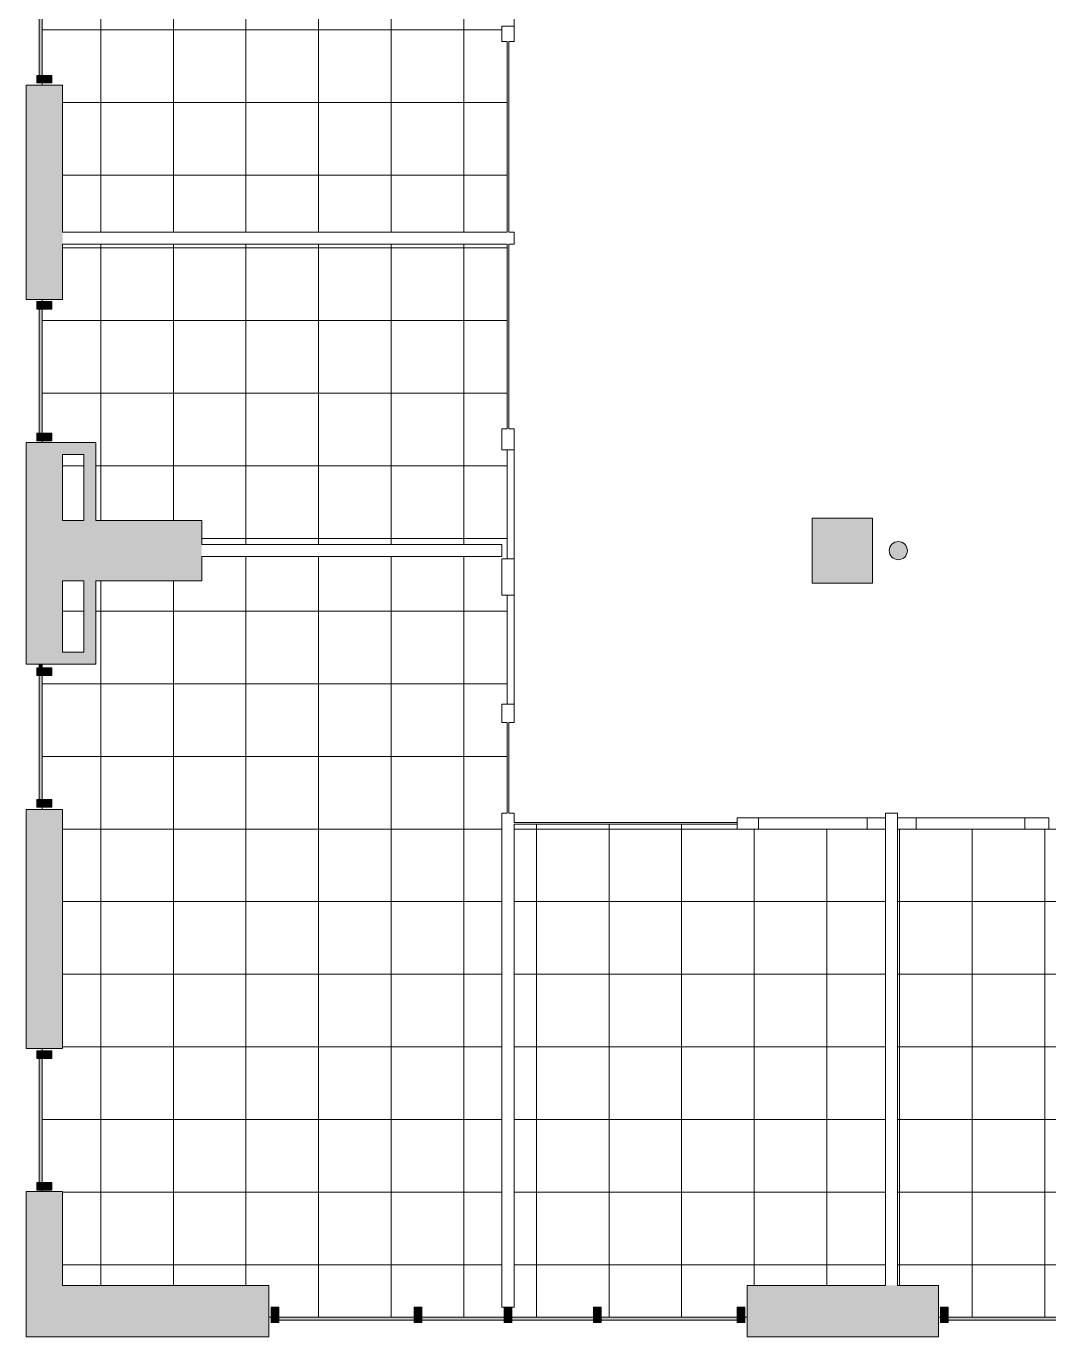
# Model space of a CAD drawing. Header units: inches. Extents: x -674 to 800, y -349 to 915.
# Drawn here: x -405 to -67, y -348.6 to 84.4 of the extents above; entities that cross this region are included whole.
import ezdxf

# ---------------------------------------------------------------- set-up
doc = ezdxf.new("R2010")
doc.units = ezdxf.units.IN
doc.header["$MEASUREMENT"] = 0
for name, color, linetype, lineweight in [('A-CLNG', 13, 'Continuous', 9), ('A-CLNG-PATT', 13, 'Continuous', 9), ('A-COLS', 52, 'Continuous', 9), ('A-GLAZ-CURT', 52, 'Continuous', 13), ('A-GLAZ-CWMG', 51, 'Continuous', 13), ('A-WALL', 113, 'Continuous', 13), ('A-WALL-PATT', 111, 'Continuous', 13), ('I-WALL', 2, 'Continuous', 9)]:
    doc.layers.add(name, color=color, linetype=linetype, lineweight=lineweight)

# ---------------------------------------------------------------- blocks, each defined once
blk = doc.blocks.new('System Panel - Glazed-1565119-Reflected Ceiling Plan')
at = {"layer": 'A-GLAZ-CURT', "lineweight": 9}
blk.add_hatch(color=55, dxfattribs=at).paths.add_polyline_path([(22.75, 1.75), (-22.75, 1.75), (-22.75, 0.75), (22.75, 0.75)], flags=0)
at = {"layer": 'A-GLAZ-CURT', "color": 7, "lineweight": 20}
for p, q in [((-22.75, 0.75), (-22.75, 1.75)), ((-22.75, 1.75), (22.75, 1.75)), ((22.75, 0.75), (-22.75, 0.75)), ((22.75, 1.75), (22.75, 0.75))]:
    blk.add_line(p, q, dxfattribs=at)
blk = doc.blocks.new('Rectangular Mullion - Rectangular Mullion 1-1562989-Reflected Ceiling Plan')
at = {"layer": 'A-GLAZ-CWMG', "lineweight": 9}
blk.add_hatch(color=55, dxfattribs=at).paths.add_polyline_path([(1.25, 2.5), (1.25, -2.5), (-1.25, -2.5), (-1.25, 2.5)], flags=0)
at = {"layer": 'A-GLAZ-CWMG', "color": 7, "lineweight": 20}
for p, q in [((1.25, 2.5), (-1.25, 2.5)), ((-1.25, 2.5), (-1.25, -2.5)), ((1.25, -2.5), (1.25, 2.5)), ((-1.25, -2.5), (1.25, -2.5))]:
    blk.add_line(p, q, dxfattribs=at)
blk = doc.blocks.new('System Panel - Glazed-1567838-Reflected Ceiling Plan')
at = {"layer": 'A-GLAZ-CURT', "lineweight": 9}
blk.add_hatch(color=55, dxfattribs=at).paths.add_polyline_path([(22.375, 1.75), (-22.375, 1.75), (-22.375, 0.75), (22.375, 0.75)], flags=0)
at = {"layer": 'A-GLAZ-CURT', "color": 7, "lineweight": 20}
for p, q in [((-22.375, 0.75), (-22.375, 1.75)), ((-22.375, 1.75), (22.375, 1.75)), ((22.375, 0.75), (-22.375, 0.75)), ((22.375, 1.75), (22.375, 0.75))]:
    blk.add_line(p, q, dxfattribs=at)
blk = doc.blocks.new('System Panel - Glazed-1567839-Reflected Ceiling Plan')
at = {"layer": 'A-GLAZ-CURT', "lineweight": 9}
blk.add_hatch(color=55, dxfattribs=at).paths.add_polyline_path([(13.625, 1.75), (-13.625, 1.75), (-13.625, 0.75), (13.625, 0.75)], flags=0)
at = {"layer": 'A-GLAZ-CURT', "color": 7, "lineweight": 20}
for p, q in [((-13.625, 0.75), (-13.625, 1.75)), ((-13.625, 1.75), (13.625, 1.75)), ((13.625, 0.75), (-13.625, 0.75)), ((13.625, 1.75), (13.625, 0.75))]:
    blk.add_line(p, q, dxfattribs=at)
blk = doc.blocks.new('System Panel - Glazed-1567840-Reflected Ceiling Plan')
at = {"layer": 'A-GLAZ-CURT', "lineweight": 9}
blk.add_hatch(color=55, dxfattribs=at).paths.add_polyline_path([(13.5, 1.75), (-13.5, 1.75), (-13.5, 0.75), (13.5, 0.75)], flags=0)
at = {"layer": 'A-GLAZ-CURT', "color": 7, "lineweight": 20}
for p, q in [((-13.5, 0.75), (-13.5, 1.75)), ((-13.5, 1.75), (13.5, 1.75)), ((13.5, 0.75), (-13.5, 0.75)), ((13.5, 1.75), (13.5, 0.75))]:
    blk.add_line(p, q, dxfattribs=at)
blk = doc.blocks.new('System Panel - Glazed-1567841-Reflected Ceiling Plan')
at = {"layer": 'A-GLAZ-CURT', "lineweight": 9}
blk.add_hatch(color=55, dxfattribs=at).paths.add_polyline_path([(22.5, 1.75), (-22.5, 1.75), (-22.5, 0.75), (22.5, 0.75)], flags=0)
at = {"layer": 'A-GLAZ-CURT', "color": 7, "lineweight": 20}
for p, q in [((-22.5, 0.75), (-22.5, 1.75)), ((-22.5, 1.75), (22.5, 1.75)), ((22.5, 0.75), (-22.5, 0.75)), ((22.5, 1.75), (22.5, 0.75))]:
    blk.add_line(p, q, dxfattribs=at)
blk = doc.blocks.new('Rectangular Mullion - Rectangular Mullion 1-1567834-Reflected Ceiling Plan')
at = {"layer": 'A-GLAZ-CWMG', "lineweight": 9}
blk.add_hatch(color=55, dxfattribs=at).paths.add_polyline_path([(-1.25, -2.5), (-1.25, 2.5), (1.25, 2.5), (1.25, -2.5)], flags=0)
at = {"layer": 'A-GLAZ-CWMG', "color": 7, "lineweight": 20}
for p, q in [((1.25, 2.5), (-1.25, 2.5)), ((-1.25, 2.5), (-1.25, -2.5)), ((1.25, -2.5), (1.25, 2.5)), ((-1.25, -2.5), (1.25, -2.5))]:
    blk.add_line(p, q, dxfattribs=at)
blk = doc.blocks.new('System Panel - Glazed-1568346-Reflected Ceiling Plan')
at = {"layer": 'A-GLAZ-CURT', "lineweight": 9}
blk.add_hatch(color=55, dxfattribs=at).paths.add_polyline_path([(20.5, -0.75), (-20.5, -0.75), (-20.5, -1.75), (20.5, -1.75)], flags=0)
at = {"layer": 'A-GLAZ-CURT', "color": 7, "lineweight": 20}
for p, q in [((-20.5, -1.75), (-20.5, -0.75)), ((-20.5, -0.75), (20.5, -0.75)), ((20.5, -1.75), (-20.5, -1.75)), ((20.5, -0.75), (20.5, -1.75))]:
    blk.add_line(p, q, dxfattribs=at)
blk = doc.blocks.new('Rectangular Mullion - Rectangular Mullion 1-1568341-Reflected Ceiling Plan')
at = {"layer": 'A-GLAZ-CWMG', "lineweight": 9}
blk.add_hatch(color=55, dxfattribs=at).paths.add_polyline_path([(1.25, 2.5), (1.25, -2.5), (-1.25, -2.5), (-1.25, 2.5)], flags=0)
at = {"layer": 'A-GLAZ-CWMG', "color": 7, "lineweight": 20}
for p, q in [((1.25, 2.5), (-1.25, 2.5)), ((-1.25, 2.5), (-1.25, -2.5)), ((1.25, -2.5), (1.25, 2.5)), ((-1.25, -2.5), (1.25, -2.5))]:
    blk.add_line(p, q, dxfattribs=at)
blk = doc.blocks.new('System Panel - Glazed-1622863-Reflected Ceiling Plan')
at = {"layer": 'A-GLAZ-CURT', "lineweight": 9}
blk.add_hatch(color=55, dxfattribs=at).paths.add_polyline_path([(0.625, -0.75), (-0.625, -0.75), (-0.625, -1.75), (0.625, -1.75)], flags=0)
at = {"layer": 'A-GLAZ-CURT', "color": 7, "lineweight": 20}
for p, q in [((-0.625, -1.75), (-0.625, -0.75)), ((-0.625, -0.75), (0.625, -0.75)), ((0.625, -1.75), (-0.625, -1.75)), ((0.625, -0.75), (0.625, -1.75))]:
    blk.add_line(p, q, dxfattribs=at)
blk = doc.blocks.new('System Panel - Glazed-1568976-Reflected Ceiling Plan')
at = {"layer": 'A-GLAZ-CURT', "lineweight": 9}
blk.add_hatch(color=55, dxfattribs=at).paths.add_polyline_path([(21.5, -0.75), (-21.5, -0.75), (-21.5, -1.75), (21.5, -1.75)], flags=0)
at = {"layer": 'A-GLAZ-CURT', "color": 7, "lineweight": 20}
for p, q in [((-21.5, -1.75), (-21.5, -0.75)), ((-21.5, -0.75), (21.5, -0.75)), ((21.5, -1.75), (-21.5, -1.75)), ((21.5, -0.75), (21.5, -1.75))]:
    blk.add_line(p, q, dxfattribs=at)
blk = doc.blocks.new('Round Column - 06_ Diameter-1701335-Reflected Ceiling Plan')
at = {"layer": 'A-COLS'}
blk.add_hatch(color=55, dxfattribs=at).paths.add_polyline_path([(0, -3), (1.15, -2.77), (2.12, -2.12), (2.77, -1.15), (3, 0), (2.77, 1.15), (2.12, 2.12), (1.15, 2.77), (0, 3), (-1.15, 2.77), (-2.12, 2.12), (-2.77, 1.15), (-3, 0), (-2.77, -1.15), (-2.12, -2.12), (-1.15, -2.77), (-0.51, -2.9)], flags=0)
at = {"layer": 'A-COLS', "color": 7, "lineweight": 20}
for start, end in [(90, 180), (180, 0), (0, 90)]:
    blk.add_arc((0, 0), 3, start, end, dxfattribs=at)

msp = doc.modelspace()

# ---------------------------------------------------------------- hatches: boundary and pattern name
at = {"layer": 'A-CLNG-PATT', "lineweight": 13}
h = msp.add_hatch(dxfattribs=at)
h.set_pattern_fill('FP_4', color=256, style=0, pattern_type=2)
h.set_pattern_definition([(0, (195.664, -108.845), (0, -24), []), (270, (195.664, -108.845), (-24, -1e-15), [])])
h.paths.add_polyline_path([(613.79, -342.1), (614.54, -342.1), (614.54, -338.85), (617.04, -338.85), (617.04, -342.1), (643.54, -342.1), (643.54, -338.85), (646.04, -338.85), (646.04, -342.1), (673.54, -342.1), (673.54, -338.85), (676.04, -338.85), (676.04, -342.1), (721.04, -342.1), (721.04, -338.85), (723.54, -338.85), (723.54, -342.1), (724.04, -342.1), (724.04, -331.6), (781.6, -331.6), (781.6, -304.1), (791.04, -304.1), (791.03, -303.35), (787.79, -303.35), (787.79, -300.85), (791.04, -300.85), (791.04, -272.35), (787.79, -272.35), (787.79, -269.85), (791.04, -269.85), (791.04, -239.1), (787.79, -239.1), (787.79, -236.6), (791.04, -236.6), (791.04, -186.1), (787.79, -186.1), (787.79, -183.6), (791.04, -183.6), (791.04, -152.16), (787.79, -152.16), (787.79, -149.66), (791.04, -149.66), (791.04, -120.22), (787.79, -120.22), (787.79, -117.72), (791.04, -117.72), (791.04, -116.97), (782.54, -116.97), (782.54, -98.53), (741.54, -98.53), (741.54, -91.35), (616.54, -91.35), (616.54, -135.47), (614.91, -135.47), (614.91, -178.1), (617.54, -178.1), (617.54, -338.35), (613.79, -338.35), (613.79, -179.22), (495.91, -179.22), (495.91, -180.85), (453.29, -180.85), (453.29, -339.1), (452.79, -339.1), (452.79, -342.1), (496.54, -342.1), (496.54, -338.85), (499.04, -338.85), (499.04, -342.1), (499.29, -342.1), (499.29, -331.6), (565.79, -331.6), (565.79, -342.1), (566.54, -342.1), (566.54, -338.85), (569.04, -338.85), (569.04, -342.1)], flags=0)
h.paths.add_polyline_path([(120.29, -342.1), (121.04, -342.1), (121.04, -338.85), (123.54, -338.85), (123.54, -342.1), (168.04, -342.1), (168.04, -338.85), (166.79, -338.85), (166.79, -180.85), (121.54, -180.85), (121.54, -179.22), (7.29, -179.22), (7.29, -338.85), (6.29, -338.85), (6.29, -342.1), (52.04, -342.1), (52.04, -338.85), (54.54, -338.85), (54.54, -342.1), (55.29, -342.1), (55.29, -331.6), (120.29, -331.6)], flags=0)
h.paths.add_polyline_path([(200.54, -342.1), (227.04, -342.1), (227.04, -338.85), (229.54, -338.85), (229.54, -342.1), (274.64, -342.1), (274.64, -338.85), (277.14, -338.85), (277.14, -342.1), (277.89, -342.1), (277.89, -331.6), (305.04, -331.6), (305.04, -180.85), (302.54, -180.85), (302.54, -179.22), (215.54, -179.22), (215.54, -180.85), (170.54, -180.85), (170.54, -342.1), (198.04, -342.1), (198.04, -338.85), (200.54, -338.85)], flags=0)
h.paths.add_polyline_path([(3.79, -342.1), (3.79, -338.85), (3.54, -338.85), (3.54, -179.22), (-66.96, -179.22), (-66.96, -180.85), (-116.96, -180.85), (-116.96, -331.6), (-103.46, -331.6), (-103.46, -342.1), (-102.71, -342.1), (-102.71, -338.85), (-100.21, -338.85), (-100.21, -342.1), (-54.71, -342.1), (-54.71, -338.85), (-52.21, -338.85), (-52.21, -342.1), (-25.21, -342.1), (-25.21, -338.85), (-22.71, -338.85), (-22.71, -342.1), (3.54, -342.1)], flags=0)
h.paths.add_polyline_path([(-324.71, -342.1), (-323.96, -342.1), (-323.96, -338.85), (-321.46, -338.85), (-321.46, -342.1), (-276.71, -342.1), (-276.71, -338.85), (-274.21, -338.85), (-274.21, -342.1), (-246.96, -342.1), (-246.96, -338.85), (-247.71, -338.85), (-247.71, -175.6), (-245.96, -175.6), (-245.96, -145.6), (-247.71, -145.6), (-247.71, -139.6), (-245.96, -139.6), (-245.96, -103.6), (-247.71, -103.6), (-247.71, -91.6), (-245.96, -91.6), (-245.96, -55.6), (-247.71, -55.6), (-247.71, -48.6), (-245.96, -48.6), (-245.96, 12.4), (-392.96, 12.4), (-392.96, -5.85), (-399.71, -5.85), (-399.71, -6.6), (-396.46, -6.6), (-396.46, -9.1), (-399.71, -9.1), (-399.71, -50.1), (-396.46, -50.1), (-396.46, -52.6), (-399.71, -52.6), (-399.71, -53.1), (-381.96, -53.1), (-381.96, -78.85), (-346.96, -78.85), (-346.96, -86.85), (-247.71, -86.85), (-247.71, -90.85), (-346.96, -90.85), (-346.96, -98.85), (-381.96, -98.85), (-381.96, -126.35), (-399.71, -126.35), (-399.71, -127.6), (-396.46, -127.6), (-396.46, -130.1), (-399.71, -130.1), (-399.71, -171.1), (-396.46, -171.1), (-396.46, -173.6), (-399.71, -173.6), (-399.71, -174.35), (-392.96, -174.35), (-392.96, -253.35), (-399.71, -253.35), (-399.71, -254.1), (-396.46, -254.1), (-396.46, -256.6), (-399.71, -256.6), (-399.71, -297.6), (-396.46, -297.6), (-396.46, -300.1), (-399.71, -300.1), (-399.71, -300.6), (-392.96, -300.6), (-392.96, -331.6), (-324.71, -331.6)], flags=0)
h.paths.add_polyline_path([(-217.46, -342.1), (-217.46, -338.85), (-214.96, -338.85), (-214.96, -342.1), (-169.96, -342.1), (-169.96, -338.85), (-167.46, -338.85), (-167.46, -342.1), (-166.71, -342.1), (-166.71, -331.6), (-120.96, -331.6), (-120.96, -180.85), (-169.96, -180.85), (-169.96, -179.22), (-243.71, -179.22), (-243.71, -338.85), (-244.46, -338.85), (-244.46, -342.1), (-243.71, -342.1)], flags=0)
h.paths.add_polyline_path([(449.54, -342.1), (450.29, -342.1), (450.29, -339.1), (449.54, -339.1), (449.54, -180.85), (404.91, -180.85), (404.91, -179.22), (309.04, -179.22), (309.04, -180.85), (308.79, -180.85), (308.79, -331.6), (343.54, -331.6), (343.54, -342.1), (344.29, -342.1), (344.29, -338.85), (346.79, -338.85), (346.79, -342.1), (389.29, -342.1), (389.29, -338.85), (391.79, -338.85), (391.79, -342.1), (420.04, -342.1), (420.04, -338.85), (422.54, -338.85), (422.54, -342.1)], flags=0)
h.paths.add_polyline_path([(-392.96, -122.35), (-385.96, -122.35), (-385.96, -98.85), (-392.96, -98.85), (-392.96, -115.35)], flags=0)
h.paths.add_polyline_path([(741.54, -87.6), (741.54, -78.53), (782.54, -78.53), (782.54, -62.1), (791.04, -62.1), (791.04, -61.35), (787.79, -61.35), (787.79, -58.85), (791.04, -58.85), (791.04, -30.35), (787.79, -30.35), (787.79, -27.85), (791.04, -27.85), (791.04, 3.65), (787.79, 3.65), (787.79, 6.15), (791.04, 6.15), (791.04, 29.4), (787.79, 29.4), (787.79, 31.9), (791.04, 31.9), (791.04, 55.65), (614.91, 55.65), (614.91, -87.6), (724.04, -87.6)], flags=0)
h.paths.add_polyline_path([(-392.96, -78.85), (-385.96, -78.85), (-385.96, -57.1), (-392.96, -57.1), (-392.96, -64.1)], flags=0)
h.paths.add_polyline_path([(-392.96, 16.4), (-245.96, 16.4), (-245.96, 79.4), (-247.71, 79.4), (-247.71, 84.4), (-245.96, 84.4), (-245.96, 120.4), (-247.71, 120.4), (-247.71, 124.4), (-343.84, 124.4), (-343.84, 122.28), (-392.96, 122.28), (-392.96, 114.4), (-399.71, 114.4), (-399.71, 113.65), (-396.46, 113.65), (-396.46, 111.15), (-399.71, 111.15), (-399.71, 68.15), (-396.46, 68.15), (-396.46, 65.65), (-399.71, 65.65), (-399.71, 64.9), (-392.96, 64.9)], flags=0)
at = {"layer": 'A-WALL-PATT'}
for points in [[(-399.71, -5.85), (-392.96, -5.85), (-392.96, 64.9), (-404.96, 64.9), (-404.96, -5.85)], [(-399.71, -126.35), (-392.96, -126.35), (-392.96, -53.1), (-404.96, -53.1), (-404.96, -126.35)], [(-385.96, -57.1), (-385.96, -53.1), (-392.96, -53.1), (-392.96, -57.1)], [(-385.96, -98.85), (-346.96, -98.85), (-346.96, -78.85), (-392.96, -78.85), (-392.96, -98.85)], [(-145.21, -99.6), (-125.21, -99.6), (-125.21, -78.1), (-145.21, -78.1), (-145.21, -79.86)], [(-381.96, -126.35), (-381.96, -122.35), (-392.96, -122.35), (-392.96, -126.35), (-385.96, -126.35)], [(-404.96, -253.35), (-392.96, -253.35), (-392.96, -174.35), (-404.96, -174.35), (-404.96, -179.22)], [(-392.96, -348.6), (-392.96, -300.6), (-404.96, -300.6), (-404.96, -348.6), (-399.71, -348.6)], [(-333.5, -348.6), (-324.71, -348.6), (-324.71, -331.6), (-392.96, -331.6), (-392.96, -348.6), (-362.64, -348.6)], [(-103.46, -348.6), (-103.46, -331.6), (-166.71, -331.6), (-166.71, -348.6), (-150.92, -348.6)]]:
    msp.add_hatch(color=8, dxfattribs=at).paths.add_polyline_path(points, flags=0)
h = msp.add_hatch(color=8, dxfattribs=at)
h.paths.add_polyline_path([(-381.96, -122.35), (-381.96, -98.85), (-385.96, -98.85), (-385.96, -122.35)], flags=0)
h.paths.add_polyline_path([(-385.96, -78.85), (-381.96, -78.85), (-381.96, -53.1), (-385.96, -53.1), (-385.96, -59.43)], flags=0)

# ---------------------------------------------------------------- linework, layer by layer
at = {"layer": 'A-CLNG', "lineweight": 13}
for p, q in [((-399.71, 64.9), (-399.71, 65.65)), ((-399.71, -6.6), (-399.71, -5.85)), ((-399.71, -53.1), (-399.71, -52.6)), ((-245.96, -55.6), (-245.96, -91.6)), ((-245.96, -103.6), (-245.96, -139.6)), ((-399.71, -174.35), (-399.71, -173.6)), ((-399.71, -254.1), (-399.71, -253.35)), ((-399.71, -300.6), (-399.71, -300.1)), ((-323.96, -342.1), (-324.71, -342.1)), ((-166.71, -342.1), (-167.46, -342.1)), ((-102.71, -342.1), (-103.46, -342.1))]:
    msp.add_line(p, q, dxfattribs=at)
at = {"layer": 'A-WALL'}
for p, q in [((-243.71, 84.4), (-243.71, 120.4)), ((-243.71, -91.6), (-243.71, -55.6)), ((-243.71, -139.6), (-243.71, -103.6)), ((-126.96, -177.1), (-162.96, -177.1)), ((-74.84, -177.1), (-110.84, -177.1)), ((-162.96, -180.85), (-126.96, -180.85)), ((-110.84, -180.85), (-74.84, -180.85))]:
    msp.add_line(p, q, dxfattribs=at)
at = {"layer": 'A-WALL', "color": 7, "lineweight": 20}
for p, q in [((-247.71, 79.4), (-247.71, 84.4)), ((-247.71, 84.4), (-243.71, 84.4)), ((-243.71, 84.4), (-243.71, 79.4)), ((-245.96, 79.4), (-247.71, 79.4)), ((-243.71, 79.4), (-245.46, 79.4)), ((-404.96, -5.85), (-404.96, 64.9)), ((-404.96, 64.9), (-392.96, 64.9)), ((-392.96, 64.9), (-392.96, 16.4)), ((-392.96, 16.4), (-245.96, 16.4)), ((-245.46, 16.4), (-243.71, 16.4)), ((-243.71, 16.4), (-243.71, 12.4)), ((-392.96, 12.4), (-392.96, -5.85)), ((-245.96, 12.4), (-392.96, 12.4)), ((-243.71, 12.4), (-245.46, 12.4)), ((-392.96, -5.85), (-404.96, -5.85)), ((-247.71, -55.6), (-247.71, -48.6)), ((-247.71, -48.6), (-245.96, -48.6)), ((-245.46, -48.6), (-243.71, -48.6)), ((-243.71, -48.6), (-243.71, -55.6)), ((-404.96, -126.35), (-404.96, -53.1)), ((-404.96, -53.1), (-381.96, -53.1)), ((-381.96, -53.1), (-381.96, -78.85)), ((-243.71, -55.6), (-247.71, -55.6)), ((-392.96, -57.1), (-392.96, -78.85)), ((-385.96, -57.1), (-392.96, -57.1)), ((-385.96, -78.85), (-385.96, -57.1)), ((-392.96, -78.85), (-385.96, -78.85)), ((-381.96, -78.85), (-346.96, -78.85)), ((-346.96, -78.85), (-346.96, -86.85)), ((-145.21, -99.6), (-145.21, -78.1)), ((-145.21, -78.1), (-125.21, -78.1)), ((-125.21, -78.1), (-125.21, -99.6)), ((-346.96, -86.85), (-247.71, -86.85)), ((-346.96, -90.85), (-346.96, -98.85)), ((-247.71, -90.85), (-346.96, -90.85)), ((-247.71, -86.85), (-247.71, -90.85)), ((-247.71, -103.6), (-247.71, -91.6)), ((-247.71, -91.6), (-243.71, -91.6)), ((-243.71, -91.6), (-243.71, -103.6)), ((-392.96, -98.85), (-392.96, -122.35)), ((-385.96, -98.85), (-392.96, -98.85)), ((-385.96, -122.35), (-385.96, -98.85)), ((-346.96, -98.85), (-381.96, -98.85)), ((-381.96, -98.85), (-381.96, -126.35)), ((-243.71, -103.6), (-247.71, -103.6)), ((-125.21, -99.6), (-145.21, -99.6)), ((-392.96, -122.35), (-385.96, -122.35)), ((-381.96, -126.35), (-404.96, -126.35)), ((-247.71, -145.6), (-247.71, -139.6)), ((-247.71, -139.6), (-243.71, -139.6)), ((-243.71, -139.6), (-243.71, -145.6)), ((-245.96, -145.6), (-247.71, -145.6)), ((-243.71, -145.6), (-245.46, -145.6)), ((-404.96, -253.35), (-404.96, -174.35)), ((-404.96, -174.35), (-392.96, -174.35)), ((-392.96, -174.35), (-392.96, -253.35)), ((-247.71, -338.85), (-247.71, -175.6)), ((-247.71, -175.6), (-245.96, -175.6)), ((-245.46, -175.6), (-243.71, -175.6)), ((-243.71, -175.6), (-243.71, -178.72)), ((-169.96, -177.1), (-162.96, -177.1)), ((-169.96, -180.85), (-169.96, -177.1)), ((-162.96, -177.1), (-162.96, -180.85)), ((-126.96, -177.1), (-120.96, -177.1)), ((-126.96, -180.85), (-126.96, -177.1)), ((-120.96, -331.6), (-120.96, -175.6)), ((-120.96, -175.6), (-116.96, -175.6)), ((-116.96, -175.6), (-116.96, -331.6)), ((-116.96, -177.1), (-110.84, -177.1)), ((-110.84, -177.1), (-110.84, -180.85)), ((-74.84, -180.85), (-74.84, -177.1)), ((-74.84, -177.1), (-66.96, -177.1)), ((-66.96, -177.1), (-66.96, -180.85)), ((-243.71, -179.22), (-243.71, -338.85)), ((-162.96, -180.85), (-169.96, -180.85)), ((-120.96, -180.85), (-126.96, -180.85)), ((-110.84, -180.85), (-116.96, -180.85)), ((-66.96, -180.85), (-74.84, -180.85)), ((-392.96, -253.35), (-404.96, -253.35)), ((-404.96, -348.6), (-404.96, -300.6)), ((-404.96, -300.6), (-392.96, -300.6)), ((-392.96, -300.6), (-392.96, -331.6)), ((-392.96, -331.6), (-324.71, -331.6)), ((-324.71, -331.6), (-324.71, -348.6)), ((-166.71, -331.6), (-120.96, -331.6)), ((-166.71, -348.6), (-166.71, -331.6)), ((-116.96, -331.6), (-103.46, -331.6)), ((-103.46, -331.6), (-103.46, -348.6)), ((-243.71, -338.85), (-247.71, -338.85)), ((-324.71, -348.6), (-404.96, -348.6)), ((-103.46, -348.6), (-166.71, -348.6))]:
    msp.add_line(p, q, dxfattribs=at)
at = {"layer": 'I-WALL', "color": 7, "lineweight": 20}
for p, q in [((-245.96, 16.4), (-245.96, 79.4)), ((-245.46, 79.4), (-245.46, 16.4)), ((-245.96, -48.6), (-245.96, 12.4)), ((-245.46, 12.4), (-245.46, -48.6)), ((-245.96, -175.6), (-245.96, -145.6)), ((-245.46, -145.6), (-245.46, -175.6)), ((-243.71, -178.72), (-169.96, -178.72)), ((-169.96, -179.22), (-243.71, -179.22))]:
    msp.add_line(p, q, dxfattribs=at)

# ---------------------------------------------------------------- block references
at = {"layer": 'A-COLS'}
msp.add_blockref('Round Column - 06_ Diameter-1701335-Reflected Ceiling Plan', (-116.71, -88.85), dxfattribs=at)
at = {"layer": 'A-GLAZ-CURT', "lineweight": 9}
for name, p, rotation in [('System Panel - Glazed-1568976-Reflected Ceiling Plan', (-398.96, 89.65), 269.9999999999999), ('System Panel - Glazed-1568346-Reflected Ceiling Plan', (-398.96, -29.6), 269.9999999999999), ('System Panel - Glazed-1622863-Reflected Ceiling Plan', (-398.96, -126.97), 269.9999999999999), ('System Panel - Glazed-1568346-Reflected Ceiling Plan', (-398.96, -150.6), 269.9999999999999), ('System Panel - Glazed-1568346-Reflected Ceiling Plan', (-398.96, -277.1), 269.9999999999999), ('System Panel - Glazed-1567838-Reflected Ceiling Plan', (-299.09, -341.35), 180), ('System Panel - Glazed-1567839-Reflected Ceiling Plan', (-260.59, -341.35), 180), ('System Panel - Glazed-1567840-Reflected Ceiling Plan', (-230.96, -341.35), 180), ('System Panel - Glazed-1567841-Reflected Ceiling Plan', (-192.46, -341.35), 180), ('System Panel - Glazed-1565119-Reflected Ceiling Plan', (-77.46, -341.35), 180)]:
    msp.add_blockref(name, p, dxfattribs=dict(at, rotation=rotation))
at = {"layer": 'A-GLAZ-CWMG', "lineweight": 9, "extrusion": (0, 0, -1), "rotation": 270.0000000000001}
for p in [(398.96, 66.9), (398.96, -7.85), (398.96, -51.35), (398.96, -128.85), (398.96, -172.35), (398.96, -255.35), (398.96, -298.85)]:
    msp.add_blockref('Rectangular Mullion - Rectangular Mullion 1-1568341-Reflected Ceiling Plan', p, dxfattribs=at)
at = {"layer": 'A-GLAZ-CWMG', "lineweight": 9, "extrusion": (0, 0, -1)}
for name, p in [('Rectangular Mullion - Rectangular Mullion 1-1567834-Reflected Ceiling Plan', (322.71, -341.35)), ('Rectangular Mullion - Rectangular Mullion 1-1567834-Reflected Ceiling Plan', (275.46, -341.35)), ('Rectangular Mullion - Rectangular Mullion 1-1567834-Reflected Ceiling Plan', (245.71, -341.35)), ('Rectangular Mullion - Rectangular Mullion 1-1567834-Reflected Ceiling Plan', (216.21, -341.35)), ('Rectangular Mullion - Rectangular Mullion 1-1567834-Reflected Ceiling Plan', (168.71, -341.35)), ('Rectangular Mullion - Rectangular Mullion 1-1562989-Reflected Ceiling Plan', (101.46, -341.35))]:
    msp.add_blockref(name, p, dxfattribs=at)

doc.saveas('drawing.dxf')
